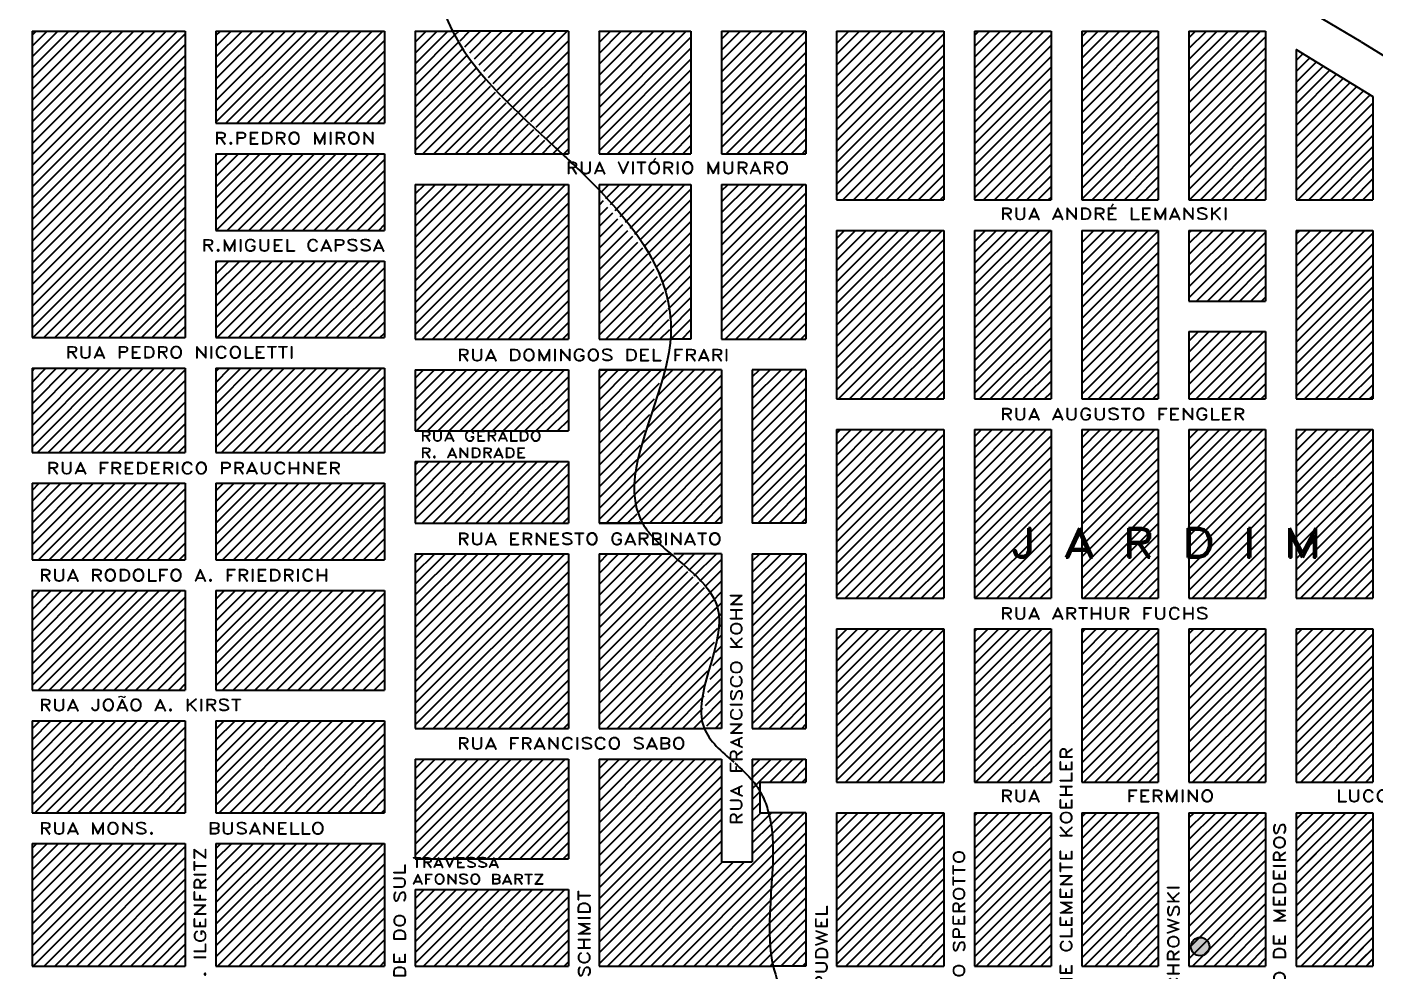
# Model space of a CAD drawing. Extents: x 15348.6 to 15438.1, y 2292.7 to 2368.6.
# Drawn here: x 15405.11 to 15413.91, y 2344.43 to 2350.59 of the extents above; entities that cross this region are included whole.
import ezdxf

# ---------------------------------------------------------------- set-up
doc = ezdxf.new("R2010")
doc.units = 0
doc.header["$LTSCALE"] = 2
doc.header["$MEASUREMENT"] = 0
doc.linetypes.add('DASHDOT2', pattern=[0.5, 0.25, -0.125, 0, -0.125])
doc.layers.get('0').update_dxf_attribs({"linetype": 'CONTINUOUS', "lineweight": 30})
for name, color, linetype, lineweight in [('ASSISBRASIL', 240, 'CONTINUOUS', 30), ('Hidro', 5, 'CONTINUOUS', 30), ('IMÓVEIS', 7, 'CONTINUOUS', 30), ('JARDIM', 151, 'CONTINUOUS', 30), ('NOVOLESTE', 100, 'CONTINUOUS', 30)]:
    doc.layers.add(name, color=color, linetype=linetype, lineweight=lineweight)
doc.styles.get("Standard").update_dxf_attribs({"font": 'romand.shx'})

msp = doc.modelspace()

# ---------------------------------------------------------------- hatches: boundary and pattern name
at = {"layer": 'ASSISBRASIL', "linetype": 'Continuous'}
h = msp.add_hatch(dxfattribs=at)
h.set_pattern_fill('ANSI31', color=256, scale=0.4, style=0)
h.paths.add_polyline_path([(15407.4453, 2350.5669), (15407.4453, 2349.9669), (15406.3453, 2349.9669), (15406.3453, 2350.5669)])
h.paths.add_polyline_path([(15405.1453, 2350.5669), (15406.1453, 2350.5669), (15406.1453, 2348.5669), (15405.1453, 2348.5669)])
h.paths.add_polyline_path([(15406.3453, 2349.0669), (15407.4453, 2349.0669), (15407.4453, 2348.5669), (15406.3453, 2348.5669)])
h.paths.add_polyline_path([(15407.4453, 2349.7669), (15407.4453, 2349.2669), (15406.3453, 2349.2669), (15406.3453, 2349.7669)])
h = msp.add_hatch(dxfattribs=at)
h.set_pattern_fill('ANSI31', color=256, scale=0.4, style=0)
h.paths.add_polyline_path([(15407.6453, 2349.7669), (15407.6453, 2350.5669), (15407.8888, 2350.5669), (15407.962, 2350.4316), (15408.0831, 2350.2729), (15408.1966, 2350.1368), (15408.348, 2350.0008), (15408.4691, 2349.8723), (15408.6041, 2349.7669)])
h = msp.add_hatch(dxfattribs=at)
h.set_pattern_fill('ANSI31', color=256, scale=0.4, style=0)
h.paths.add_polyline_path([(15407.6453, 2349.5669), (15408.6453, 2349.5669), (15408.6453, 2348.5574), (15407.6453, 2348.5574)])
h = msp.add_hatch(dxfattribs=at)
h.set_pattern_fill('ANSI31', color=256, scale=0.4, style=0)
h.paths.add_polyline_path([(15408.8453, 2348.5574), (15408.8479, 2349.5058), (15408.8933, 2349.4302), (15408.9916, 2349.3168), (15409.0749, 2349.2185), (15409.1657, 2349.1127), (15409.2036, 2349.0145), (15409.2565, 2348.9086), (15409.2868, 2348.7953), (15409.3019, 2348.6743), (15409.3095, 2348.5912), (15409.3095, 2348.5534)])
h = msp.add_hatch(dxfattribs=at)
h.set_pattern_fill('ANSI31', color=256, scale=0.4, style=0)
h.paths.add_polyline_path([(15408.6453, 2348.3574), (15408.6453, 2347.9579), (15407.6453, 2347.9579), (15407.6453, 2348.3574)])
h.paths.add_polyline_path([(15407.6453, 2347.7579), (15408.6453, 2347.7579), (15408.6453, 2347.3574), (15407.6453, 2347.3574)])
h.paths.add_polyline_path([(15406.3453, 2347.8169), (15407.4453, 2347.8169), (15407.4453, 2348.3669), (15406.3453, 2348.3669)])
h.paths.add_polyline_path([(15405.1453, 2347.8169), (15406.1453, 2347.8169), (15406.1453, 2348.3669), (15405.1453, 2348.3669)])
h = msp.add_hatch(dxfattribs=at)
h.set_pattern_fill('ANSI31', color=256, scale=0.4, style=0)
h.paths.add_polyline_path([(15408.8453, 2347.3574), (15408.8453, 2348.3574), (15409.2641, 2348.3554), (15409.2338, 2348.2496), (15409.196, 2348.1286), (15409.1582, 2348.0077), (15409.1203, 2347.8792), (15409.0825, 2347.7205), (15409.0749, 2347.5996), (15409.0825, 2347.4786), (15409.0976, 2347.3955), (15409.1203, 2347.3577)])
h = msp.add_hatch(dxfattribs=at)
h.set_pattern_fill('ANSI31', color=256, scale=0.4, style=0)
h.paths.add_polyline_path([(15404.9453, 2347.9669), (15404.5953, 2347.9669), (15404.5953, 2346.9669), (15404.9453, 2346.9669)])
h.paths.add_polyline_path([(15406.1453, 2347.6169), (15406.1453, 2347.1169), (15405.1453, 2347.1169), (15405.1453, 2347.6169)])
h.paths.add_polyline_path([(15406.3453, 2347.6169), (15406.3453, 2347.1169), (15407.4453, 2347.1169), (15407.4453, 2347.6169)])
h = msp.add_hatch(dxfattribs=at)
h.set_pattern_fill('ANSI31', color=256, scale=0.4, style=0)
h.paths.add_polyline_path([(15407.6453, 2347.1574), (15408.6453, 2347.1574), (15408.6453, 2346.0169), (15407.6453, 2346.0169)])
h = msp.add_hatch(dxfattribs=at)
h.set_pattern_fill('ANSI31', color=256, scale=0.4, style=0)
h.paths.add_polyline_path([(15408.8453, 2346.0169), (15408.8453, 2347.1574), (15409.3152, 2347.1582), (15409.3644, 2347.1091), (15409.4439, 2347.0222), (15409.5082, 2346.9617), (15409.5612, 2346.9088), (15409.5839, 2346.8596), (15409.6028, 2346.8181), (15409.6142, 2346.7841), (15409.6179, 2346.7312), (15409.6217, 2346.6782), (15409.6179, 2346.6518), (15409.565, 2346.4439), (15409.546, 2346.3457), (15409.5309, 2346.221), (15409.5158, 2346.0736), (15409.5347, 2346.0169)])
h = msp.add_hatch(dxfattribs=at)
h.set_pattern_fill('ANSI31', color=256, scale=0.4, style=0)
h.paths.add_polyline_path([(15407.4453, 2346.9169), (15407.4453, 2346.2669), (15406.3453, 2346.2669), (15406.3453, 2346.9169)])
h.paths.add_polyline_path([(15406.1453, 2346.9169), (15406.1453, 2346.2669), (15405.1453, 2346.2669), (15405.1453, 2346.9169)])
h = msp.add_hatch(dxfattribs=at)
h.set_pattern_fill('ANSI31', color=256, scale=0.4, style=0)
h.paths.add_polyline_path([(15405.1453, 2346.0669), (15406.1453, 2346.0669), (15406.1453, 2345.4669), (15405.1453, 2345.4669)])
h.paths.add_polyline_path([(15405.1453, 2345.2669), (15406.1453, 2345.2669), (15406.1453, 2344.4669), (15405.1453, 2344.4669)])
h = msp.add_hatch(dxfattribs=at)
h.set_pattern_fill('ANSI31', color=256, scale=0.4, style=0)
h.paths.add_polyline_path([(15407.4453, 2346.0669), (15407.4453, 2345.4669), (15406.3453, 2345.4669), (15406.3453, 2346.0669)])
h.paths.add_polyline_path([(15406.3453, 2345.2669), (15407.4453, 2345.2669), (15407.4453, 2344.4669), (15406.3453, 2344.4669)])
h = msp.add_hatch(dxfattribs=at)
h.set_pattern_fill('ANSI31', color=256, scale=0.4, style=0)
h.paths.add_polyline_path([(15407.6453, 2345.8169), (15408.6453, 2345.8169), (15408.6453, 2345.1669), (15407.6453, 2345.1669)])
at = {"layer": 'ASSISBRASIL'}
h = msp.add_hatch(dxfattribs=at)
h.set_pattern_fill('ANSI31', color=256, scale=0.4, style=0)
edge = h.paths.add_edge_path()
edge.add_line((15409.6453, 2345.8169), (15408.8453, 2345.8169))
edge.add_line((15408.8453, 2345.8169), (15408.8453, 2344.4669))
edge.add_line((15408.8453, 2344.4669), (15409.9817, 2344.4669))
edge.add_spline(control_points=[(15409.9817, 2344.4669), (15409.9788, 2344.4796), (15409.9762, 2344.4923), (15409.9739, 2344.5052)], knot_values=[1122.774949, 1122.774949, 1122.774949, 1122.774949, 1126.691601, 1126.691601, 1126.691601, 1126.691601], degree=3, periodic=0)
edge.add_spline(control_points=[(15409.9739, 2344.5052), (15409.9188, 2344.8122), (15410.0286, 2345.178), (15409.9522, 2345.4669)], knot_values=[1029.427296, 1029.427296, 1029.427296, 1029.427296, 1122.774949, 1122.774949, 1122.774949, 1122.774949], degree=3, periodic=0)
edge.add_line((15409.9522, 2345.4669), (15409.8953, 2345.4669))
edge.add_line((15409.8953, 2345.4669), (15409.8953, 2345.607))
edge.add_spline(control_points=[(15409.8953, 2345.607), (15409.8825, 2345.6292), (15409.8661, 2345.6531), (15409.8473, 2345.676), (15409.8453, 2345.6784)], knot_values=[1004.624595, 1004.624595, 1004.624595, 1004.624595, 1012.609008, 1013.543659, 1013.543659, 1013.543659, 1013.543659], degree=3, periodic=0)
edge.add_line((15409.8453, 2345.6784), (15409.8453, 2345.1474))
edge.add_line((15409.8453, 2345.1474), (15409.6453, 2345.1474))
edge.add_line((15409.6453, 2345.1474), (15409.6453, 2345.8169))
at = {"layer": 'ASSISBRASIL', "linetype": 'Continuous'}
h = msp.add_hatch(dxfattribs=at)
h.set_pattern_fill('ANSI31', color=256, scale=0.4, style=0)
h.paths.add_polyline_path([(15408.6453, 2344.9669), (15408.6453, 2344.4669), (15407.6453, 2344.4669), (15407.6453, 2344.9669)])
h.paths.add_polyline_path([(15407.6453, 2344.2669), (15408.6453, 2344.2669), (15408.6453, 2343.2669), (15407.6453, 2343.2669)])
h.paths.add_polyline_path([(15407.6453, 2343.0669), (15408.6453, 2343.0669), (15408.6453, 2342.0669), (15407.6453, 2342.0669)])
h.paths.add_polyline_path([(15406.3453, 2342.0669), (15407.4453, 2342.0669), (15407.4453, 2343.0669), (15406.3453, 2343.0669)])
h.paths.add_polyline_path([(15406.3453, 2343.2669), (15407.4453, 2343.2669), (15407.4453, 2344.2669), (15406.3453, 2344.2669)])
at = {"layer": 'IMÓVEIS', "linetype": 'Continuous'}
h = msp.add_hatch(color=256, dxfattribs=at)
h.paths.add_polyline_path([(15412.7083, 2344.5939, 1), (15412.8284, 2344.5939, 1)])
h.paths.add_polyline_path([(15414.6617, 2345.8767), (15414.3392, 2345.8767), (15414.3392, 2345.7533), (15414.6617, 2345.7533)])
h.paths.add_polyline_path([(15413.2796, 2340.3463), (15413.4086, 2340.3463), (15413.4086, 2340.5198), (15413.1952, 2340.5198), (15413.1952, 2340.4404), (15413.0463, 2340.4404), (15413.0463, 2340.0339), (15413.2796, 2340.0339)])
h.paths.add_polyline_path([(15418.0575, 2342.8999), (15418.0011, 2342.8435), (15418.0499, 2342.7913), (15418.1052, 2342.8447)])
h.paths.add_polyline_path([(15418.5171, 2343.6106), (15418.3994, 2343.64), (15418.2803, 2343.3172), (15418.398, 2343.2878)])
h.paths.add_polyline_path([(15419.3824, 2344.0598), (15419.1932, 2344.2676), (15419.0749, 2344.1578), (15419.1328, 2344.0807), (15419.0664, 2344.0143), (15418.9903, 2344.0143), (15418.9903, 2343.9215), (15418.8128, 2343.9215), (15418.8128, 2343.7779), (15418.9819, 2343.7779), (15418.9819, 2343.6091), (15419.1171, 2343.6091), (15419.1171, 2343.7948)])
h.paths.add_polyline_path([(15418.9903, 2343.4692), (15418.8213, 2343.4692), (15418.8213, 2343.3003), (15418.9903, 2343.3003)])
h.paths.add_polyline_path([(15419.0918, 2343.2243), (15418.8805, 2343.2243), (15418.8805, 2343.1568), (15419.0918, 2343.1568)])
h.paths.add_polyline_path([(15419.0157, 2343.0724), (15418.8044, 2343.0724), (15418.8044, 2343.0048), (15419.0157, 2343.0048)])
h.paths.add_polyline_path([(15418.7099, 2342.7858), (15418.6348, 2342.8608), (15418.5574, 2342.7835), (15418.6325, 2342.7085)])
h.paths.add_polyline_path([(15418.405, 2342.7732), (15418.3236, 2342.7732), (15418.3236, 2342.6607), (15418.405, 2342.6607)])
msp.add_hatch(color=256, dxfattribs=at).paths.add_polyline_path([(15412.7083, 2344.5939, 1), (15412.8284, 2344.5939, 1)])
at = {"layer": 'JARDIM', "linetype": 'Continuous'}
h = msp.add_hatch(dxfattribs=at)
h.set_pattern_fill('ANSI31', color=256, scale=0.4, style=0)
h.paths.add_polyline_path([(15408.6453, 2350.5669), (15407.8888, 2350.5669), (15408.0223, 2350.4002), (15408.1378, 2350.2464), (15408.2379, 2350.108), (15408.3918, 2349.985), (15408.6074, 2349.762), (15408.6453, 2349.7669)])
h = msp.add_hatch(dxfattribs=at)
h.set_pattern_fill('ANSI31', color=256, scale=0.4, style=0)
h.paths.add_polyline_path([(15410.1953, 2350.5669), (15410.1953, 2349.7669), (15409.6453, 2349.7669), (15409.6453, 2350.5669)])
h.paths.add_polyline_path([(15409.4453, 2350.5669), (15409.4453, 2349.7669), (15408.8453, 2349.7669), (15408.8453, 2350.5669)])
h = msp.add_hatch(dxfattribs=at)
h.set_pattern_fill('ANSI31', color=256, scale=0.4, style=0)
h.paths.add_polyline_path([(15412.6953, 2350.5669), (15413.1953, 2350.5669), (15413.1953, 2349.4669), (15412.6953, 2349.4669)])
h.paths.add_polyline_path([(15411.9953, 2350.5669), (15412.4953, 2350.5669), (15412.4953, 2349.4669), (15411.9953, 2349.4669)])
h.paths.add_polyline_path([(15410.3953, 2350.5669), (15411.0953, 2350.5669), (15411.0953, 2349.4669), (15410.3953, 2349.4669)])
h.paths.add_polyline_path([(15411.2953, 2350.5669), (15411.7953, 2350.5669), (15411.7953, 2349.4669), (15411.2953, 2349.4669)])
h = msp.add_hatch(dxfattribs=at)
h.set_pattern_fill('ANSI31', color=256, scale=0.4, style=0)
h.paths.add_polyline_path([(15413.3953, 2350.4477), (15413.8953, 2350.14), (15413.8953, 2349.4669), (15413.3953, 2349.4669)])
edge = h.paths.add_edge_path(flags=16)
edge.add_line((15413.3953, 2349.4669), (15413.8953, 2349.4669))
h = msp.add_hatch(dxfattribs=at)
h.set_pattern_fill('ANSI31', color=256, scale=0.4, style=0)
h.paths.add_polyline_path([(15409.4453, 2348.5574), (15409.3124, 2348.5574), (15409.3201, 2348.6194), (15409.3009, 2348.7232), (15409.2855, 2348.8424), (15409.2662, 2348.9193), (15409.22, 2349.0116), (15409.1853, 2349.1116), (15409.1006, 2349.2154), (15409.0121, 2349.3269), (15408.9543, 2349.3923), (15408.8696, 2349.4999), (15408.8466, 2349.523), (15408.8453, 2349.5669), (15409.4453, 2349.5669)])
h = msp.add_hatch(dxfattribs=at)
h.set_pattern_fill('ANSI31', color=256, scale=0.4, style=0)
h.paths.add_polyline_path([(15409.6453, 2349.5669), (15409.6453, 2348.5574), (15410.1953, 2348.5574), (15410.1953, 2349.5669)])
at = {"layer": 'JARDIM'}
h = msp.add_hatch(dxfattribs=at)
h.set_pattern_fill('ANSI31', color=256, scale=0.4, style=0)
h.paths.add_polyline_path([(15416.4293, 2347.9669), (15414.9453, 2347.9669), (15414.9453, 2346.8669), (15417.3939, 2346.8669, 0.67876), (15417.4488, 2347.0051)])
h.paths.add_polyline_path([(15415.0802, 2349.2396, 0.657702), (15414.9453, 2349.1814, -0.000002), (15414.9453, 2349.1814), (15414.9453, 2348.1669), (15416.2173, 2348.1669)])
h.paths.add_polyline_path([(15414.7453, 2349.2669), (15414.0953, 2349.2669), (15414.0953, 2348.1669), (15414.7453, 2348.1669)])
h.paths.add_polyline_path([(15413.1953, 2348.6061), (15412.6953, 2348.6061), (15412.6953, 2348.1669), (15413.1953, 2348.1669)])
h.paths.add_polyline_path([(15413.1953, 2349.2669), (15412.6953, 2349.2669), (15412.6953, 2348.8061), (15413.1953, 2348.8061)])
h.paths.add_polyline_path([(15412.4953, 2349.2669), (15411.9953, 2349.2669), (15411.9953, 2348.1669), (15412.4953, 2348.1669), (15412.4953, 2348.6061)])
h.paths.add_polyline_path([(15411.7953, 2349.2669), (15411.2953, 2349.2669), (15411.2953, 2348.1669), (15411.7953, 2348.1669)])
h.paths.add_polyline_path([(15411.0953, 2349.2669), (15410.3953, 2349.2669), (15410.3953, 2348.1669), (15411.0953, 2348.1669)])
at = {"layer": 'JARDIM', "linetype": 'Continuous'}
h = msp.add_hatch(dxfattribs=at)
h.set_pattern_fill('ANSI31', color=256, scale=0.4, style=0)
h.paths.add_polyline_path([(15413.8953, 2349.2669), (15413.8953, 2348.1669), (15413.3953, 2348.1669), (15413.3953, 2349.2669)])
at = {"layer": 'JARDIM'}
h = msp.add_hatch(dxfattribs=at)
h.set_pattern_fill('ANSI31', color=256, scale=0.4, style=0)
edge = h.paths.add_edge_path()
edge.add_line((15409.6453, 2348.3574), (15409.277, 2348.3574))
edge.add_spline(control_points=[(15409.277, 2348.3574), (15409.2731, 2348.3422), (15409.269, 2348.327), (15409.2647, 2348.3118)], knot_values=[703.764537, 703.764537, 703.764537, 703.764537, 708.104002, 708.104002, 708.104002, 708.104002], degree=3, periodic=0)
edge.add_spline(control_points=[(15409.2647, 2348.3118), (15409.1748, 2347.9909), (15409.0049, 2347.6577), (15409.1064, 2347.4039)], knot_values=[708.104002, 708.104002, 708.104002, 708.104002, 799.516993, 799.516993, 799.516993, 799.516993], degree=3, periodic=0)
edge.add_spline(control_points=[(15409.1064, 2347.4039), (15409.1127, 2347.388), (15409.1201, 2347.3725), (15409.1286, 2347.3574)], knot_values=[799.516993, 799.516993, 799.516993, 799.516993, 805.213436, 805.213436, 805.213436, 805.213436], degree=3, periodic=0)
edge.add_line((15409.1286, 2347.3574), (15409.6453, 2347.3574))
edge.add_line((15409.6453, 2347.3574), (15409.6453, 2348.3574))
at = {"layer": 'JARDIM', "linetype": 'Continuous'}
h = msp.add_hatch(dxfattribs=at)
h.set_pattern_fill('ANSI31', color=256, scale=0.4, style=0)
edge = h.paths.add_edge_path()
edge.add_line((15409.8453, 2347.1574), (15410.1953, 2347.1574))
edge.add_line((15410.1953, 2347.1574), (15410.1953, 2346.0169))
edge.add_line((15409.8453, 2346.0169), (15410.1953, 2346.0169))
edge.add_line((15409.8453, 2348.3574), (15409.8453, 2347.3574))
at = {"layer": 'JARDIM'}
h = msp.add_hatch(dxfattribs=at)
h.set_pattern_fill('ANSI31', color=256, scale=0.4, style=0)
h.paths.add_polyline_path([(15410.1953, 2348.3574), (15409.8453, 2348.3574), (15409.8453, 2347.3574), (15410.1953, 2347.3574)])
h.paths.add_polyline_path([(15410.1953, 2347.1574), (15409.8453, 2347.1574), (15409.8453, 2346.0169), (15410.1953, 2346.0169)])
at = {"layer": 'JARDIM', "linetype": 'Continuous'}
h = msp.add_hatch(dxfattribs=at)
h.set_pattern_fill('ANSI31', color=256, scale=0.4, style=0)
h.paths.add_polyline_path([(15410.3953, 2347.9669), (15411.0953, 2347.9669), (15411.0953, 2346.8669), (15410.3953, 2346.8669)])
h = msp.add_hatch(dxfattribs=at)
h.set_pattern_fill('ANSI31', color=256, scale=0.4, style=0)
h.paths.add_polyline_path([(15411.2953, 2347.9669), (15411.7953, 2347.9669), (15411.7953, 2346.8669), (15411.2953, 2346.8669)])
h = msp.add_hatch(dxfattribs=at)
h.set_pattern_fill('ANSI31', color=256, scale=0.4, style=0)
h.paths.add_polyline_path([(15411.9953, 2347.9669), (15412.4953, 2347.9669), (15412.4953, 2346.8669), (15411.9953, 2346.8669)])
h = msp.add_hatch(dxfattribs=at)
h.set_pattern_fill('ANSI31', color=256, scale=0.4, style=0)
h.paths.add_polyline_path([(15413.1953, 2347.9669), (15413.1953, 2346.8669), (15412.6953, 2346.8669), (15412.6953, 2347.9669)])
h = msp.add_hatch(dxfattribs=at)
h.set_pattern_fill('ANSI31', color=256, scale=0.4, style=0)
h.paths.add_polyline_path([(15413.3953, 2347.9669), (15413.8953, 2347.9669), (15413.8953, 2346.8669), (15413.3953, 2346.8669)])
edge = h.paths.add_edge_path(flags=16)
edge.add_line((15413.3953, 2347.9669), (15413.8953, 2347.9669))
edge.add_line((15413.3953, 2346.8669), (15413.8953, 2346.8669))
edge.add_line((15413.3953, 2347.9669), (15413.3953, 2346.8669))
h = msp.add_hatch(dxfattribs=at)
h.set_pattern_fill('ANSI31', color=256, scale=0.4, style=0)
edge = h.paths.add_edge_path()
edge.add_line((15413.3953, 2347.9669), (15413.8953, 2347.9669))
edge.add_line((15413.3953, 2347.9669), (15413.3953, 2346.8669))
edge.add_line((15413.8953, 2347.9669), (15413.8953, 2346.8669))
h = msp.add_hatch(dxfattribs=at)
h.set_pattern_fill('ANSI31', color=256, scale=0.4, style=0)
h.paths.add_polyline_path([(15409.6453, 2346.0169), (15409.6453, 2347.1574), (15409.3278, 2347.1555), (15409.3971, 2347.0825), (15409.4856, 2346.994), (15409.5665, 2346.921), (15409.5896, 2346.8326), (15409.6127, 2346.7364), (15409.6281, 2346.6557), (15409.6089, 2346.5365), (15409.5665, 2346.3135), (15409.5396, 2346.1597), (15409.5242, 2346.0789), (15409.528, 2346.0636), (15409.5627, 2346.0174)])
h = msp.add_hatch(dxfattribs=at)
h.set_pattern_fill('ANSI31', color=256, scale=0.4, style=0)
h.paths.add_polyline_path([(15410.3953, 2346.6669), (15411.0953, 2346.6669), (15411.0953, 2345.6669), (15410.3953, 2345.6669)])
h = msp.add_hatch(dxfattribs=at)
h.set_pattern_fill('ANSI31', color=256, scale=0.4, style=0)
h.paths.add_polyline_path([(15411.2953, 2346.6669), (15411.7953, 2346.6669), (15411.7953, 2345.6669), (15411.2953, 2345.6669)])
h = msp.add_hatch(dxfattribs=at)
h.set_pattern_fill('ANSI31', color=256, scale=0.4, style=0)
h.paths.add_polyline_path([(15411.9953, 2346.6669), (15412.4953, 2346.6669), (15412.4953, 2345.6669), (15411.9953, 2345.6669)])
h = msp.add_hatch(dxfattribs=at)
h.set_pattern_fill('ANSI31', color=256, scale=0.4, style=0)
h.paths.add_polyline_path([(15412.6953, 2346.6669), (15413.1953, 2346.6669), (15413.1953, 2345.6669), (15412.6953, 2345.6669)])
h = msp.add_hatch(dxfattribs=at)
h.set_pattern_fill('ANSI31', color=256, scale=0.4, style=0)
h.paths.add_polyline_path([(15413.3953, 2346.6669), (15413.8953, 2346.6669), (15413.8953, 2345.6669), (15413.3953, 2345.6669)])
at = {"layer": 'JARDIM'}
h = msp.add_hatch(dxfattribs=at)
h.set_pattern_fill('ANSI31', color=256, scale=0.4, style=0)
edge = h.paths.add_edge_path()
edge.add_line((15410.1953, 2345.8169), (15409.8453, 2345.8169))
edge.add_line((15409.8453, 2345.8169), (15409.8453, 2345.6784))
edge.add_spline(control_points=[(15409.8453, 2345.6784), (15409.8473, 2345.676), (15409.8661, 2345.6531), (15409.8825, 2345.6292), (15409.8953, 2345.607)], knot_values=[1004.624595, 1004.624595, 1004.624595, 1004.624595, 1005.559247, 1013.543659, 1013.543659, 1013.543659, 1013.543659], degree=3, periodic=0)
edge.add_line((15409.8953, 2345.607), (15409.8953, 2345.6669))
edge.add_line((15409.8953, 2345.6669), (15410.1953, 2345.6669))
edge.add_line((15410.1953, 2345.6669), (15410.1953, 2345.8169))
edge = h.paths.add_edge_path()
edge.add_line((15410.1953, 2345.4669), (15409.9522, 2345.4669))
edge.add_spline(control_points=[(15409.9522, 2345.4669), (15410.0286, 2345.178), (15409.9188, 2344.8122), (15409.9739, 2344.5052)], knot_values=[1029.427296, 1029.427296, 1029.427296, 1029.427296, 1122.774949, 1122.774949, 1122.774949, 1122.774949], degree=3, periodic=0)
edge.add_spline(control_points=[(15409.9739, 2344.5052), (15409.9762, 2344.4923), (15409.9788, 2344.4796), (15409.9817, 2344.4669)], knot_values=[1122.774949, 1122.774949, 1122.774949, 1122.774949, 1126.691601, 1126.691601, 1126.691601, 1126.691601], degree=3, periodic=0)
edge.add_line((15409.9817, 2344.4669), (15410.1953, 2344.4669))
edge.add_line((15410.1953, 2344.4669), (15410.1953, 2345.4669))
at = {"layer": 'JARDIM', "linetype": 'Continuous'}
h = msp.add_hatch(dxfattribs=at)
h.set_pattern_fill('ANSI31', color=256, scale=0.4, style=0)
h.paths.add_polyline_path([(15410.3953, 2345.4669), (15411.0953, 2345.4669), (15411.0953, 2344.4669), (15410.3953, 2344.4669)])
h = msp.add_hatch(dxfattribs=at)
h.set_pattern_fill('ANSI31', color=256, scale=0.4, style=0)
h.paths.add_polyline_path([(15411.2953, 2345.4669), (15411.7953, 2345.4669), (15411.7953, 2344.4669), (15411.2953, 2344.4669)])
h = msp.add_hatch(dxfattribs=at)
h.set_pattern_fill('ANSI31', color=256, scale=0.4, style=0)
h.paths.add_polyline_path([(15411.9953, 2345.4669), (15412.4953, 2345.4669), (15412.4953, 2344.4669), (15411.9953, 2344.4669)])
h = msp.add_hatch(dxfattribs=at)
h.set_pattern_fill('ANSI31', color=256, scale=0.4, style=0)
h.paths.add_polyline_path([(15413.8953, 2345.4669), (15413.8953, 2344.4669), (15413.3953, 2344.4669), (15413.3953, 2345.4669)])
edge = h.paths.add_edge_path(flags=0)
edge.add_line((15413.8953, 2345.4669), (15413.8953, 2344.4669))
edge.add_line((15413.8953, 2345.4669), (15413.8953, 2344.4669))
edge = h.paths.add_edge_path(flags=0)
edge.add_line((15413.3953, 2345.4669), (15413.3953, 2344.4669))
edge.add_line((15413.3953, 2345.4669), (15413.3953, 2344.4669))
h.paths.add_polyline_path([(15413.8953, 2344.2669), (15413.8953, 2343.2669), (15413.3953, 2343.2669), (15413.3953, 2344.2669)])
h.paths.add_polyline_path([(15412.6953, 2344.2669), (15413.1953, 2344.2669), (15413.1953, 2343.2669), (15412.6953, 2343.2669)])
h.paths.add_polyline_path([(15412.6953, 2344.4669), (15413.1953, 2344.4669), (15413.1953, 2345.4669), (15412.6953, 2345.4669)])
edge = h.paths.add_edge_path(flags=16)
edge.add_line((15413.8953, 2345.4669), (15413.8953, 2344.4669))
edge.add_line((15413.3953, 2345.4669), (15413.3953, 2344.4669))
edge.add_line((15413.3953, 2345.4669), (15413.8953, 2345.4669))
h = msp.add_hatch(dxfattribs=at)
h.set_pattern_fill('ANSI31', color=256, scale=0.4, style=0)
h.paths.add_polyline_path([(15413.3953, 2345.4669), (15413.8953, 2345.4669), (15413.8953, 2344.4669), (15413.3953, 2344.4669)])

# ---------------------------------------------------------------- linework, layer by layer
at = {"color": 7, "linetype": 'Continuous'}
for p, q in [((15413.8192, 2350.4961), (15412.8347, 2351.0871)), ((15405.1453, 2350.5669), (15405.1453, 2348.5669)), ((15405.1453, 2350.5669), (15406.1453, 2350.5669)), ((15406.1453, 2350.5669), (15406.1453, 2348.5669)), ((15406.3453, 2350.5669), (15407.4453, 2350.5669)), ((15406.3453, 2350.5669), (15406.3453, 2349.9669)), ((15407.4453, 2350.5669), (15407.4453, 2349.9669)), ((15407.6453, 2350.5669), (15407.8888, 2350.5669)), ((15407.6453, 2350.5669), (15407.6453, 2349.7669)), ((15408.6453, 2350.5669), (15407.8916, 2350.5669)), ((15408.6453, 2350.5669), (15408.6453, 2349.7669)), ((15408.8453, 2350.5669), (15409.4453, 2350.5669)), ((15408.8453, 2350.5669), (15408.8453, 2349.7669)), ((15409.4453, 2350.5669), (15409.4453, 2349.7669)), ((15409.6453, 2350.5669), (15410.1953, 2350.5669)), ((15409.6453, 2350.5669), (15409.6453, 2349.7669)), ((15410.1953, 2350.5669), (15410.1953, 2349.7669)), ((15410.3953, 2350.5669), (15410.3953, 2349.4669)), ((15410.3953, 2350.5669), (15411.0953, 2350.5669)), ((15411.0953, 2350.5669), (15411.0953, 2349.4669)), ((15411.2953, 2350.5669), (15411.2953, 2349.4669)), ((15411.2953, 2350.5669), (15411.7953, 2350.5669)), ((15411.7953, 2350.5669), (15411.7953, 2349.4669)), ((15411.9953, 2350.5669), (15411.9953, 2349.4669)), ((15411.9953, 2350.5669), (15412.4953, 2350.5669)), ((15412.4953, 2350.5669), (15412.4953, 2349.4669)), ((15412.6953, 2350.5669), (15412.6953, 2349.4669)), ((15412.6953, 2350.5669), (15413.1953, 2350.5669)), ((15413.1953, 2350.5669), (15413.1953, 2349.4669)), ((15413.3953, 2350.4477), (15413.3953, 2349.4669)), ((15413.3953, 2350.4477), (15413.8953, 2350.14)), ((15413.8192, 2350.4961), (15414.8615, 2349.8546)), ((15413.8953, 2350.14), (15413.8953, 2349.4669)), ((15406.3453, 2349.9669), (15407.4453, 2349.9669)), ((15406.3453, 2349.7669), (15406.3453, 2349.2669)), ((15406.3453, 2349.7669), (15407.4453, 2349.7669)), ((15407.4453, 2349.7669), (15407.4453, 2349.2669)), ((15407.6453, 2349.7669), (15408.6453, 2349.7669)), ((15408.8453, 2349.7669), (15409.4453, 2349.7669)), ((15409.6453, 2349.7669), (15410.1953, 2349.7669)), ((15407.6453, 2349.5669), (15408.6453, 2349.5669)), ((15407.6453, 2349.5669), (15407.6453, 2348.5574)), ((15408.6453, 2349.5669), (15408.6453, 2348.5574)), ((15408.8453, 2349.5669), (15409.4453, 2349.5669)), ((15408.8453, 2349.5669), (15408.8453, 2348.5574)), ((15409.4453, 2349.5669), (15409.4453, 2348.5574)), ((15409.6453, 2349.5669), (15410.1953, 2349.5669)), ((15409.6453, 2349.5669), (15409.6453, 2348.5574)), ((15410.1953, 2349.5669), (15410.1953, 2348.5574)), ((15410.3953, 2349.4669), (15411.0953, 2349.4669)), ((15411.2953, 2349.4669), (15411.7953, 2349.4669)), ((15411.9953, 2349.4669), (15412.4953, 2349.4669)), ((15412.6953, 2349.4669), (15413.1953, 2349.4669)), ((15413.3953, 2349.4669), (15413.8953, 2349.4669)), ((15413.3953, 2349.4669), (15413.8953, 2349.4669)), ((15406.3453, 2349.2669), (15407.4453, 2349.2669)), ((15410.3953, 2349.2669), (15410.3953, 2348.1669)), ((15410.3953, 2349.2669), (15411.0953, 2349.2669)), ((15411.0953, 2349.2669), (15411.0953, 2348.1669)), ((15411.2953, 2349.2669), (15411.2953, 2348.1669)), ((15411.2953, 2349.2669), (15411.7953, 2349.2669)), ((15411.7953, 2349.2669), (15411.7953, 2348.1669)), ((15411.9953, 2349.2669), (15411.9953, 2348.1669)), ((15411.9953, 2349.2669), (15412.4953, 2349.2669)), ((15412.4953, 2349.2669), (15412.4953, 2348.1669)), ((15412.6953, 2349.2669), (15412.6953, 2348.8061)), ((15412.6953, 2349.2669), (15413.1953, 2349.2669)), ((15413.1953, 2349.2669), (15413.1953, 2348.8061)), ((15413.3953, 2349.2669), (15413.3953, 2348.1669)), ((15413.3953, 2349.2669), (15413.3953, 2348.1669)), ((15413.3953, 2349.2669), (15413.8953, 2349.2669)), ((15413.3953, 2349.2669), (15413.8953, 2349.2669)), ((15413.8953, 2349.2669), (15413.8953, 2348.1669)), ((15413.8953, 2349.2669), (15413.8953, 2348.1669)), ((15406.3453, 2349.0669), (15407.4453, 2349.0669)), ((15406.3453, 2349.0669), (15406.3453, 2348.5669)), ((15407.4453, 2349.0669), (15407.4453, 2348.5669)), ((15412.6953, 2348.8061), (15413.1953, 2348.8061)), ((15411.9953, 2348.6061), (15411.9953, 2348.1669)), ((15412.4953, 2348.6061), (15412.4953, 2348.1669)), ((15412.6953, 2348.6061), (15413.1953, 2348.6061)), ((15412.6953, 2348.6061), (15412.6953, 2348.1669)), ((15413.1953, 2348.6061), (15413.1953, 2348.1669)), ((15405.1453, 2348.5669), (15406.1453, 2348.5669)), ((15406.3453, 2348.5669), (15407.4453, 2348.5669)), ((15407.6453, 2348.5574), (15408.6453, 2348.5574)), ((15408.8453, 2348.5574), (15409.3124, 2348.5574)), ((15409.6453, 2348.5574), (15410.1953, 2348.5574)), ((15405.1453, 2348.3669), (15405.1453, 2347.8169)), ((15405.1453, 2348.3669), (15406.1453, 2348.3669)), ((15406.1453, 2348.3669), (15406.1453, 2347.8169)), ((15406.3453, 2348.3669), (15406.3453, 2347.8169)), ((15406.3453, 2348.3669), (15407.4453, 2348.3669)), ((15407.4453, 2348.3669), (15407.4453, 2347.8169)), ((15407.6453, 2348.3574), (15407.6453, 2347.9579)), ((15407.6453, 2348.3574), (15408.6453, 2348.3574)), ((15408.6453, 2348.3574), (15408.6453, 2347.9579)), ((15408.8453, 2348.3574), (15408.8453, 2347.3574)), ((15408.8453, 2348.3574), (15409.277, 2348.3574)), ((15409.6453, 2348.3574), (15408.8453, 2348.3574)), ((15409.6453, 2348.3574), (15409.6453, 2347.3574)), ((15409.8453, 2348.3574), (15409.8453, 2347.3574)), ((15410.1953, 2348.3574), (15409.8453, 2348.3574)), ((15410.1953, 2348.3574), (15410.1953, 2347.3574)), ((15410.3953, 2348.1669), (15411.0953, 2348.1669)), ((15411.2953, 2348.1669), (15411.7953, 2348.1669)), ((15411.9953, 2348.1669), (15412.4953, 2348.1669)), ((15412.6953, 2348.1669), (15413.1953, 2348.1669)), ((15413.3953, 2348.1669), (15413.8953, 2348.1669)), ((15413.3953, 2348.1669), (15413.8953, 2348.1669)), ((15407.6453, 2347.9579), (15408.6453, 2347.9579)), ((15410.3953, 2347.9669), (15410.3953, 2346.8669)), ((15410.3953, 2347.9669), (15411.0953, 2347.9669)), ((15411.0953, 2347.9669), (15411.0953, 2346.8669)), ((15411.2953, 2347.9669), (15411.2953, 2346.8669)), ((15411.2953, 2347.9669), (15411.7953, 2347.9669)), ((15411.7953, 2347.9669), (15411.7953, 2346.8669)), ((15411.9953, 2347.9669), (15411.9953, 2346.8669)), ((15411.9953, 2347.9669), (15412.4953, 2347.9669)), ((15412.4953, 2347.9669), (15412.4953, 2346.8669)), ((15412.6953, 2347.9669), (15412.6953, 2346.8669)), ((15412.6953, 2347.9669), (15413.1953, 2347.9669)), ((15413.1953, 2347.9669), (15413.1953, 2346.8669)), ((15413.3953, 2347.9669), (15413.3953, 2346.8669)), ((15413.3953, 2347.9669), (15413.3953, 2346.8669)), ((15413.3953, 2347.9669), (15413.8953, 2347.9669)), ((15413.3953, 2347.9669), (15413.8953, 2347.9669)), ((15413.8953, 2347.9669), (15413.8953, 2346.8669)), ((15405.1453, 2347.8169), (15406.1453, 2347.8169)), ((15406.3453, 2347.8169), (15407.4453, 2347.8169)), ((15407.6453, 2347.7579), (15407.6453, 2347.3574)), ((15407.6453, 2347.7579), (15408.6453, 2347.7579)), ((15408.6453, 2347.7579), (15408.6453, 2347.3574)), ((15405.1453, 2347.6169), (15406.1453, 2347.6169)), ((15405.1453, 2347.6169), (15405.1453, 2347.1169)), ((15406.1453, 2347.6169), (15406.1453, 2347.1169)), ((15406.3453, 2347.6169), (15407.4453, 2347.6169)), ((15406.3453, 2347.6169), (15406.3453, 2347.1169)), ((15407.4453, 2347.6169), (15407.4453, 2347.1169)), ((15407.6453, 2347.3574), (15408.6453, 2347.3574)), ((15408.8453, 2347.3574), (15409.1286, 2347.3574)), ((15409.6453, 2347.3574), (15408.8453, 2347.3574)), ((15410.1953, 2347.3574), (15409.8453, 2347.3574)), ((15405.1453, 2347.1169), (15406.1453, 2347.1169)), ((15406.3453, 2347.1169), (15407.4453, 2347.1169)), ((15407.6453, 2347.1574), (15407.6453, 2346.0169)), ((15407.6453, 2347.1574), (15408.6453, 2347.1574)), ((15408.6453, 2347.1574), (15408.6453, 2346.0169)), ((15408.8453, 2347.1574), (15408.8453, 2346.0169)), ((15408.8453, 2347.1574), (15409.312, 2347.1574)), ((15409.6453, 2347.1574), (15409.3345, 2347.1574)), ((15409.6453, 2347.1574), (15409.6453, 2346.0169)), ((15409.8453, 2347.1574), (15410.1953, 2347.1574)), ((15409.8453, 2347.1574), (15409.8453, 2346.0169)), ((15410.1953, 2347.1574), (15410.1953, 2346.0169)), ((15405.1453, 2346.9169), (15406.1453, 2346.9169)), ((15405.1453, 2346.9169), (15405.1453, 2346.2669)), ((15406.1453, 2346.9169), (15406.1453, 2346.2669)), ((15406.3453, 2346.9169), (15407.4453, 2346.9169)), ((15406.3453, 2346.9169), (15406.3453, 2346.2669)), ((15407.4453, 2346.9169), (15407.4453, 2346.2669)), ((15410.3953, 2346.8669), (15411.0953, 2346.8669)), ((15411.2953, 2346.8669), (15411.7953, 2346.8669)), ((15411.9953, 2346.8669), (15412.4953, 2346.8669)), ((15412.6953, 2346.8669), (15413.1953, 2346.8669)), ((15413.3953, 2346.8669), (15413.8953, 2346.8669)), ((15413.3953, 2346.8669), (15413.8953, 2346.8669)), ((15410.3953, 2346.6669), (15410.3953, 2345.6669)), ((15410.3953, 2346.6669), (15411.0953, 2346.6669)), ((15411.0953, 2346.6669), (15411.0953, 2345.6669)), ((15411.2953, 2346.6669), (15411.2953, 2345.6669)), ((15411.2953, 2346.6669), (15411.7953, 2346.6669)), ((15411.7953, 2346.6669), (15411.7953, 2345.6669)), ((15411.9953, 2346.6669), (15411.9953, 2345.6669)), ((15411.9953, 2346.6669), (15412.4953, 2346.6669)), ((15412.4953, 2346.6669), (15412.4953, 2345.6669)), ((15412.6953, 2346.6669), (15412.6953, 2345.6669)), ((15412.6953, 2346.6669), (15413.1953, 2346.6669)), ((15413.1953, 2346.6669), (15413.1953, 2345.6669)), ((15413.3953, 2346.6669), (15413.3953, 2345.6669)), ((15413.3953, 2346.6669), (15413.3953, 2345.6669)), ((15413.3953, 2346.6669), (15413.8953, 2346.6669)), ((15413.3953, 2346.6669), (15413.8953, 2346.6669)), ((15413.8953, 2346.6669), (15413.8953, 2345.6669)), ((15413.8953, 2346.6669), (15413.8953, 2345.6669)), ((15405.1453, 2346.2669), (15406.1453, 2346.2669)), ((15406.3453, 2346.2669), (15407.4453, 2346.2669)), ((15405.1453, 2346.0669), (15405.1453, 2345.4669)), ((15405.1453, 2346.0669), (15406.1453, 2346.0669)), ((15406.1453, 2346.0669), (15406.1453, 2345.4669)), ((15406.3453, 2346.0669), (15406.3453, 2345.4669)), ((15406.3453, 2346.0669), (15407.4453, 2346.0669)), ((15407.4453, 2346.0669), (15407.4453, 2345.4669)), ((15407.6453, 2346.0169), (15408.6453, 2346.0169)), ((15408.8453, 2346.0169), (15409.5317, 2346.0169)), ((15409.6453, 2346.0169), (15409.541, 2346.0169)), ((15409.8453, 2346.0169), (15410.1953, 2346.0169)), ((15407.6453, 2345.8169), (15407.6453, 2345.1669)), ((15407.6453, 2345.8169), (15408.6453, 2345.8169)), ((15408.6453, 2345.8169), (15408.6453, 2345.1669)), ((15408.8453, 2345.8169), (15408.8453, 2344.4669)), ((15408.8453, 2345.8169), (15409.6453, 2345.8169)), ((15409.8453, 2345.8169), (15410.1953, 2345.8169)), ((15410.1953, 2345.8169), (15410.1953, 2345.6669)), ((15409.8953, 2345.6669), (15409.8953, 2345.6026)), ((15409.8953, 2345.6669), (15410.1953, 2345.6669)), ((15409.8953, 2345.607), (15409.8953, 2345.4669)), ((15410.3953, 2345.6669), (15411.0953, 2345.6669)), ((15411.2953, 2345.6669), (15411.7953, 2345.6669)), ((15411.9953, 2345.6669), (15412.4953, 2345.6669)), ((15412.6953, 2345.6669), (15413.1953, 2345.6669)), ((15413.3953, 2345.6669), (15413.8953, 2345.6669)), ((15413.3953, 2345.6669), (15413.8953, 2345.6669)), ((15405.1453, 2345.4669), (15406.1453, 2345.4669)), ((15406.3453, 2345.4669), (15407.4453, 2345.4669)), ((15410.1953, 2345.4669), (15409.9455, 2345.4669)), ((15410.1953, 2345.4669), (15410.1953, 2344.4669)), ((15410.3953, 2345.4669), (15411.0953, 2345.4669)), ((15410.3953, 2345.4669), (15410.3953, 2344.4669)), ((15410.3953, 2345.4669), (15410.3953, 2344.4669)), ((15411.0953, 2345.4669), (15411.0953, 2344.4669)), ((15411.0953, 2345.4669), (15411.0953, 2344.4669)), ((15411.2953, 2345.4669), (15411.7953, 2345.4669)), ((15411.2953, 2345.4669), (15411.2953, 2344.4669)), ((15411.2953, 2345.4669), (15411.2953, 2344.4669)), ((15411.7953, 2345.4669), (15411.7953, 2344.4669)), ((15411.7953, 2345.4669), (15411.7953, 2344.4669)), ((15411.9953, 2345.4669), (15412.4953, 2345.4669)), ((15411.9953, 2345.4669), (15411.9953, 2344.4669)), ((15411.9953, 2345.4669), (15411.9953, 2344.4669)), ((15412.4953, 2345.4669), (15412.4953, 2344.4669)), ((15412.4953, 2345.4669), (15412.4953, 2344.4669)), ((15412.6953, 2345.4669), (15413.1953, 2345.4669)), ((15412.6953, 2345.4669), (15412.6953, 2344.4669)), ((15412.6953, 2345.4669), (15412.6953, 2344.4669)), ((15413.1953, 2345.4669), (15413.1953, 2344.4669)), ((15413.1953, 2345.4669), (15413.1953, 2344.4669)), ((15413.3953, 2345.4669), (15413.8953, 2345.4669)), ((15413.3953, 2345.4669), (15413.8953, 2345.4669)), ((15413.3953, 2345.4669), (15413.3953, 2344.4669)), ((15413.3953, 2345.4669), (15413.3953, 2344.4669)), ((15413.3953, 2345.4669), (15413.3953, 2344.4669)), ((15413.3953, 2345.4669), (15413.3953, 2344.4669)), ((15413.8953, 2345.4669), (15413.8953, 2344.4669)), ((15413.8953, 2345.4669), (15413.8953, 2344.4669)), ((15413.8953, 2345.4669), (15413.8953, 2344.4669)), ((15413.8953, 2345.4669), (15413.8953, 2344.4669)), ((15405.1453, 2345.2669), (15406.1453, 2345.2669)), ((15405.1453, 2345.2669), (15405.1453, 2344.4669)), ((15406.1453, 2345.2669), (15406.1453, 2344.4669)), ((15406.3453, 2345.2669), (15407.4453, 2345.2669)), ((15406.3453, 2345.2669), (15406.3453, 2344.4669)), ((15407.4453, 2345.2669), (15407.4453, 2344.4669)), ((15407.6453, 2345.1669), (15408.6453, 2345.1669)), ((15407.6453, 2344.9669), (15407.6453, 2344.4669)), ((15407.6453, 2344.9669), (15408.6453, 2344.9669)), ((15408.6453, 2344.9669), (15408.6453, 2344.4669)), ((15405.1453, 2344.4669), (15406.1453, 2344.4669)), ((15406.3453, 2344.4669), (15407.4453, 2344.4669)), ((15407.6453, 2344.4669), (15408.6453, 2344.4669)), ((15408.8453, 2344.4669), (15409.9817, 2344.4669)), ((15410.3953, 2344.4669), (15411.0953, 2344.4669)), ((15410.3953, 2344.4669), (15411.0953, 2344.4669)), ((15411.2953, 2344.4669), (15411.7953, 2344.4669)), ((15411.2953, 2344.4669), (15411.7953, 2344.4669)), ((15411.9953, 2344.4669), (15412.4953, 2344.4669)), ((15411.9953, 2344.4669), (15412.4953, 2344.4669)), ((15412.6953, 2344.4669), (15413.1953, 2344.4669)), ((15412.6953, 2344.4669), (15413.1953, 2344.4669)), ((15413.3953, 2344.4669), (15413.8953, 2344.4669)), ((15413.3953, 2344.4669), (15413.8953, 2344.4669)), ((15413.3953, 2344.4669), (15413.8953, 2344.4669)), ((15413.3953, 2344.4669), (15413.8953, 2344.4669))]:
    msp.add_line(p, q, dxfattribs=at)
for p, q in [((15409.6453, 2345.8169), (15409.6453, 2345.1474)), ((15409.8453, 2345.8169), (15409.8453, 2345.1474)), ((15409.6453, 2345.1474), (15409.8453, 2345.1474))]:
    msp.add_line(p, q)
at = {"color": 7, "linetype": 'DASHDOT2'}
msp.add_line((15410.1953, 2344.4669), (15409.9848, 2344.4669), dxfattribs=at)
at = {"layer": 'Hidro', "linetype": 'Continuous'}
for points, knots in [([(15405.1463, 2353.0653), (15405.0664, 2353.0267), (15404.6646, 2352.828), (15403.9703, 2352.1726), (15404.0049, 2350.7761), (15403.8421, 2349.7527), (15403.642, 2349.0906), (15403.6211, 2348.8948), (15403.6091, 2348.7818)], [626.164011, 626.164011, 626.164011, 626.164011, 651.525554, 753.637362, 895.737386, 1043.645361, 1068.542927, 1102.562744, 1102.562744, 1102.562744, 1102.562744]), ([(15407.8027, 2350.8036), (15407.8045, 2350.7958), (15407.8262, 2350.704), (15407.8611, 2350.6177), (15407.9017, 2350.5422)], [412.762506, 412.762506, 412.762506, 412.762506, 415.269793, 442.332909, 442.332909, 442.332909, 442.332909]), ([(15408.5624, 2349.8056), (15408.5778, 2349.7914), (15408.6599, 2349.7151), (15408.7417, 2349.6371), (15408.8057, 2349.5724)], [538.991263, 538.991263, 538.991263, 538.991263, 544.72373, 569.592022, 569.592022, 569.592022, 569.592022]), ([(15409.3146, 2348.595), (15409.3142, 2348.5841), (15409.3092, 2348.492), (15409.2885, 2348.3967), (15409.2647, 2348.3118)], [680.651883, 680.651883, 680.651883, 680.651883, 683.909866, 708.104002, 708.104002, 708.104002, 708.104002]), ([(15409.1064, 2347.4039), (15409.115, 2347.3824), (15409.167, 2347.2791), (15409.2717, 2347.191), (15409.3557, 2347.1204)], [799.516993, 799.516993, 799.516993, 799.516993, 807.252783, 837.741834, 837.741834, 837.741834, 837.741834]), ([(15409.3557, 2347.1204), (15409.4703, 2347.024), (15409.7881, 2346.7568), (15409.4779, 2346.2899), (15409.5162, 2346.0717)], [837.741834, 837.741834, 837.741834, 837.741834, 879.352707, 952.209277, 952.209277, 952.209277, 952.209277]), ([(15409.5162, 2346.0717), (15409.5194, 2346.0533), (15409.5482, 2345.9482), (15409.6453, 2345.8659), (15409.7249, 2345.7959)], [952.209277, 952.209277, 952.209277, 952.209277, 958.330007, 988.39875, 988.39875, 988.39875, 988.39875]), ([(15409.7308, 2345.7908), (15409.7742, 2345.7525), (15409.8436, 2345.6894), (15409.8905, 2345.6172), (15409.9056, 2345.5883)], [989.135089, 989.135089, 989.135089, 989.135089, 1005.559247, 1015.775188, 1015.775188, 1015.775188, 1015.775188]), ([(15409.9739, 2344.5052), (15409.9763, 2344.4916), (15409.9935, 2344.4076), (15410.0285, 2344.3182), (15410.0646, 2344.2401), (15410.0696, 2344.2295)], [1122.774949, 1122.774949, 1122.774949, 1122.774949, 1126.91502, 1148.526613, 1151.909214, 1151.909214, 1151.909214, 1151.909214])]:
    msp.add_open_spline(points, degree=3, knots=knots, dxfattribs=at)
for points in [[(15407.9017, 2350.5422), (15408.047, 2350.2723), (15408.3032, 2350.0457), (15408.5624, 2349.8056)], [(15408.8057, 2349.5724), (15409.0914, 2349.2831), (15409.3277, 2348.9658), (15409.3146, 2348.595)], [(15409.2647, 2348.3118), (15409.1748, 2347.9909), (15409.0049, 2347.6577), (15409.1064, 2347.4039)], [(15409.906, 2345.5876), (15409.9225, 2345.5561), (15409.9356, 2345.5232), (15409.9459, 2345.4891)], [(15409.9459, 2345.4891), (15410.0343, 2345.1968), (15409.9174, 2344.8201), (15409.9739, 2344.5052)]]:
    msp.add_open_spline(points, degree=3, dxfattribs=at)
at = {"layer": 'IMÓVEIS', "linetype": 'Continuous'}
msp.add_circle((15412.7684, 2344.5939), 0.06, dxfattribs=at)
at = {"layer": 'NOVOLESTE', "color": 17, "linetype": 'Continuous'}
msp.add_line((15409.4453, 2348.5574), (15409.3099, 2348.5574), dxfattribs=at)
at = {"layer": 'NOVOLESTE', "color": 7, "linetype": 'Continuous'}
msp.add_line((15409.8953, 2345.4669), (15409.9522, 2345.4669), dxfattribs=at)

# ---------------------------------------------------------------- texts
at = {"linetype": 'Continuous', "extrusion": (0, -0.642788, 0.766044)}
msp.add_text('J A R D I M', height=0.25, dxfattribs=at).set_placement((15411.5194, 1797.9524, -1508.7739))
at = {"color": 7, "linetype": 'Continuous', "extrusion": (0, -0.642788, 0.766044), "width": 5.636531, "attachment_point": 1, "text_direction": (1, 0, 0)}
for s, insert, char_height in [('{R.PEDRO MIRON}', (15406.3324, 2349.9068, 0.0388), 0.1), ('{RUA VITÓRIO MURARO}', (15408.6264, 2349.7132, 0.0388), 0.1), ('{RUA ANDRÉ LEMANSKI}', (15411.4616, 2349.4135, 0.0388), 0.1), ('{R.MIGUEL CAPSSA}', (15406.2501, 2349.2084, 0.0388), 0.1), ('{RUA PEDRO NICOLETTI}', (15405.3617, 2348.5099, 0.0388), 0.1), ('{RUA DOMINGOS DEL FRARI}', (15407.9169, 2348.4923, 0.0388), 0.1), ('{RUA AUGUSTO FENGLER}', (15411.4616, 2348.1064, 0.0388), 0.1), ('{RUA GERALDO}\\P{R. ANDRADE}', (15407.6784, 2347.9575, 0.0388), 0.085), ('{RUA FREDERICO PRAUCHNER}', (15405.2383, 2347.7539, 0.0388), 0.1), ('{RUA ERNESTO GARBINATO}', (15407.9169, 2347.2926, 0.0388), 0.1), ('{RUA RODOLFO A. FRIEDRICH}', (15405.189, 2347.0555, 0.0388), 0.1), ('{RUA ARTHUR FUCHS}', (15411.4616, 2346.8059, 0.0388), 0.1), ('{RUA JOÃO A. KIRST}', (15405.189, 2346.2091, 0.0388), 0.1), ('{RUA FRANCISCO SABO}', (15407.9169, 2345.9581, 0.0388), 0.1), ('{RUA }', (15411.4616, 2345.6154, 0.0388), 0.1), ('{FERMINO }', (15412.2867, 2345.6154, 0.0388), 0.1), ('{LUCCHESE}', (15413.6535, 2345.6154, 0.0388), 0.1), ('{RUA MONS.     BUSANELLO}', (15405.189, 2345.4038, 0.0388), 0.1), ('{TRAVESSA}\\P{AFONSO BARTZ}', (15407.6261, 2345.1752, 0.0388), 0.085)]:
    msp.add_mtext(s, dxfattribs=dict(at, insert=insert, char_height=char_height))
at = {"color": 7, "linetype": 'Continuous', "extrusion": (0.642788, 0, 0.766044), "char_height": 0.1, "attachment_point": 1, "text_direction": (0, 1, 0)}
for s, insert, width in [('RUA FRANCISCO KOHN', (15409.703, 2345.3867, 0.0388), 5.6365), ('{RUA GUILHERME CLEMENTE KOEHLER}', (15411.8558, 2343.4082, 0.0388), 5.636531), ('{RUA LAUREANO DE MEDEIROS}', (15413.2478, 2343.4082, 0.0388), 5.636531), ('{RUA OSÓRIO P. ILGENFRITZ}', (15406.2036, 2343.4082, 0.0388), 5.636531), ('{RUA FRANCISCO SPEROTTO}', (15411.1558, 2343.4082, 0.0388), 5.636531), ('{RUA RIO GRANDE DO SUL}', (15407.506, 2343.4082, 0.0388), 5.636531), ('{RUA ALBERTO SCHMIDT}', (15408.7099, 2343.4082, 0.0388), 5.636531), ('{RUA JOÃO WICHROWSKI}', (15412.5557, 2343.4082, 0.0388), 5.636531), ('{RUA CARLOS PUDWEL}', (15410.2592, 2343.4082, 0.0388), 5.636531)]:
    msp.add_mtext(s, dxfattribs=dict(at, insert=insert, width=width))

doc.saveas('drawing.dxf')
